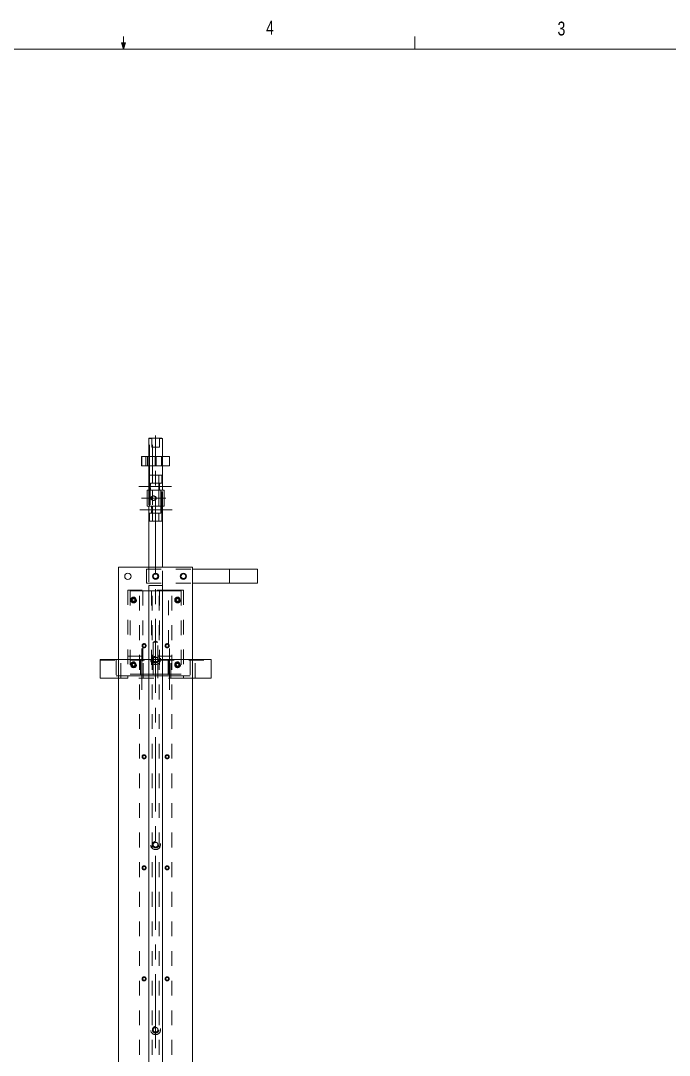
# Model space of a CAD drawing. Header units: inches. Extents: x 0.4 to 16.6, y 0.2 to 10.8.
# Drawn here: x 7.81 to 12.19, y 3.85 to 10.83 of the extents above; entities that cross this region are included whole.
import ezdxf

# ---------------------------------------------------------------- set-up
doc = ezdxf.new("R2010")
doc.units = ezdxf.units.IN
doc.header["$MEASUREMENT"] = 0
doc.linetypes.add('CENTERX2', pattern=[0.8, 0.5, -0.1, 0.1, -0.1])
doc.linetypes.add('HIDDEN', pattern=[0.075, 0.05, -0.025])
doc.styles.add('SLDTEXTSTYLE0', font='TXT', dxfattribs={"width": 0.75})

msp = doc.modelspace()

# ---------------------------------------------------------------- linework, layer by layer
at = {"color": 7, "linetype": 'Continuous', "lineweight": 0}
for p, q in [((8.501, 10.6421), (8.501, 10.7269)), ((10.4698, 10.6421), (10.4698, 10.7269)), ((0.6263, 10.6421), (16.3763, 10.6421)), ((8.501, 10.6421), (8.4878, 10.684)), ((8.5136, 10.684), (8.4878, 10.684)), ((8.494, 10.684), (8.501, 10.6421)), ((8.501, 10.6421), (8.5136, 10.684)), ((8.5059, 10.684), (8.501, 10.6421))]:
    msp.add_line(p, q, dxfattribs=at)
at = {"color": 7, "linetype": 'Continuous', "lineweight": 15}
for p, q in [((8.6748, 8.0163), (8.6709, 8.0124)), ((8.6709, 8.0124), (8.6709, 7.8913)), ((8.6918, 8.0124), (8.6709, 8.0124)), ((8.6748, 8.0163), (8.6998, 8.0163)), ((8.6998, 8.0163), (8.6918, 8.0124)), ((8.6918, 7.9538), (8.6918, 8.0124)), ((8.7356, 8.0163), (8.6998, 8.0163)), ((8.7436, 8.0124), (8.7356, 8.0163)), ((8.7356, 8.0163), (8.7607, 8.0163)), ((8.7436, 7.9538), (8.7436, 8.0124)), ((8.7646, 8.0124), (8.7436, 8.0124)), ((8.7646, 8.0124), (8.7607, 8.0163)), ((8.7646, 7.8913), (8.7646, 8.0124)), ((8.6918, 7.9538), (8.7436, 7.9538)), ((8.6215, 7.8288), (8.6215, 7.8913)), ((8.6215, 7.8913), (8.715, 7.8913)), ((8.6215, 7.8288), (8.715, 7.8288)), ((8.6709, 7.8288), (8.6709, 7.6647)), ((8.715, 7.8288), (8.715, 7.8913)), ((8.715, 7.8913), (8.7566, 7.8913)), ((8.715, 7.8288), (8.7566, 7.8288)), ((8.7566, 7.8913), (8.8107, 7.8913)), ((8.7566, 7.8288), (8.7566, 7.8913)), ((8.7566, 7.8288), (8.8107, 7.8288)), ((8.7646, 7.6647), (8.7646, 7.8288)), ((8.8107, 7.8913), (8.8114, 7.8913)), ((8.8107, 7.8913), (8.8107, 7.8288)), ((8.8107, 7.8288), (8.8114, 7.8288)), ((8.8114, 7.8913), (8.8114, 7.8288)), ((8.8114, 7.8913), (8.8115, 7.8913)), ((8.8114, 7.8288), (8.8115, 7.8288)), ((8.8115, 7.8288), (8.8115, 7.8913)), ((8.7385, 7.7663), (8.6762, 7.7663)), ((8.6762, 7.7663), (8.6762, 7.5553)), ((8.7385, 7.7663), (8.7385, 7.5553)), ((8.7593, 7.7663), (8.7385, 7.7663)), ((8.7593, 7.7116), (8.7593, 7.7663)), ((8.7463, 7.7116), (8.7593, 7.7116)), ((8.6606, 7.5553), (8.6606, 7.6647)), ((8.6606, 7.6647), (8.6762, 7.6647)), ((8.6762, 7.5553), (8.6762, 7.6647)), ((8.7073, 7.6256), (8.7021, 7.6256)), ((8.754, 7.6647), (8.7385, 7.6647)), ((8.7385, 7.6647), (8.7385, 7.5553)), ((8.754, 7.6647), (8.754, 7.5553)), ((8.7749, 7.6647), (8.754, 7.6647)), ((8.7749, 7.5553), (8.7749, 7.6647)), ((8.6606, 7.5553), (8.6762, 7.5553)), ((8.6709, 7.5553), (8.6709, 7.1452)), ((8.7385, 7.5553), (8.6762, 7.5553)), ((8.7021, 7.5944), (8.7073, 7.5944)), ((8.754, 7.5553), (8.7385, 7.5553)), ((8.754, 7.5553), (8.7749, 7.5553)), ((8.7593, 7.4538), (8.7593, 7.5553)), ((8.7646, 7.1452), (8.7646, 7.5553)), ((8.7385, 7.5085), (8.6762, 7.5085)), ((8.6762, 7.5085), (8.6762, 7.4538)), ((8.7385, 7.5085), (8.7385, 7.4538)), ((8.7515, 7.5085), (8.7385, 7.5085)), ((8.7385, 7.4538), (8.6762, 7.4538)), ((8.7385, 7.4538), (8.7593, 7.4538)), ((8.4677, 1.0202), (8.4677, 7.1452)), ((8.4677, 7.1452), (8.9677, 7.1452)), ((8.9677, 7.1452), (8.9677, 1.0202)), ((8.9677, 7.1296), (9.4052, 7.1296)), ((9.4052, 7.1296), (9.4052, 7.0358)), ((8.6709, 1.0202), (8.6709, 7.0202)), ((8.6709, 7.0202), (8.7646, 7.0202)), ((8.7646, 1.0202), (8.7646, 7.0202)), ((8.9677, 7.0358), (9.4052, 7.0358)), ((8.6318, 6.6191), (8.6318, 6.6088)), ((8.8037, 6.6088), (8.8037, 6.6191)), ((8.3427, 6.5202), (8.3427, 6.3952)), ((8.3427, 6.5202), (8.4677, 6.5202)), ((8.9677, 6.5202), (9.0927, 6.5202)), ((9.0927, 6.5202), (9.0927, 6.3952)), ((8.3427, 6.3952), (8.4677, 6.3952)), ((8.9677, 6.3952), (9.0927, 6.3952))]:
    msp.add_line(p, q, dxfattribs=at)
at = {"color": 7, "linetype": 'CENTERX2', "lineweight": 0}
for p, q in [((8.6761, 7.75), (8.6761, 7.97)), ((8.6969, 7.75), (8.6969, 7.97)), ((8.7177, 0.6953), (8.7177, 8.0325)), ((8.825, 7.6881), (8.6052, 7.6881)), ((8.6234, 7.61), (8.7861, 7.61)), ((8.8302, 7.5319), (8.6104, 7.5319)), ((8.4677, 6.3164), (8.4677, 6.595)), ((8.624, 6.3164), (8.624, 6.595)), ((8.8115, 6.3164), (8.8115, 6.595)), ((8.9677, 6.3164), (8.9677, 6.595)), ((8.4515, 6.5202), (8.984, 6.5202)), ((8.4515, 6.4108), (8.984, 6.4108))]:
    msp.add_line(p, q, dxfattribs=at)
at = {"color": 9, "linetype": 'HIDDEN', "lineweight": 0}
for p, q in [((8.624, 7.8913), (8.624, 7.8288)), ((8.6241, 7.8913), (8.6241, 7.8288)), ((8.6247, 7.8913), (8.6247, 7.8288)), ((8.6507, 7.8913), (8.6507, 7.8288)), ((8.6632, 7.8288), (8.6632, 7.8913)), ((8.6709, 7.8913), (8.6709, 7.8288)), ((8.6709, 7.8913), (8.6709, 7.8288)), ((8.6715, 7.8913), (8.6715, 7.8288)), ((8.7223, 7.8288), (8.7223, 7.8913)), ((8.764, 7.8913), (8.764, 7.8288)), ((8.7646, 7.8913), (8.7646, 7.8288)), ((8.7646, 7.8288), (8.7646, 7.8913)), ((8.697, 7.7116), (8.697, 7.7663)), ((8.697, 7.7663), (8.697, 7.7116)), ((8.7385, 7.7116), (8.7385, 7.7663)), ((8.7463, 7.7116), (8.684, 7.7116)), ((8.6709, 7.6647), (8.6709, 7.5553)), ((8.6762, 7.6647), (8.684, 7.6647)), ((8.6814, 7.6647), (8.6814, 7.5553)), ((8.7385, 7.6647), (8.684, 7.6647)), ((8.697, 7.4538), (8.697, 7.6647)), ((8.697, 7.6647), (8.697, 7.5553)), ((8.7593, 7.5553), (8.7593, 7.6647)), ((8.7593, 7.5553), (8.7593, 7.6647)), ((8.7646, 7.5553), (8.7646, 7.6647)), ((8.697, 7.5085), (8.697, 7.4538)), ((8.7385, 7.4538), (8.7385, 7.5085)), ((8.6552, 7.1296), (8.6552, 7.0358)), ((8.6552, 7.1296), (8.9677, 7.1296)), ((8.6709, 7.1452), (8.6709, 7.0202)), ((8.7646, 7.0202), (8.7646, 7.1452)), ((9.2177, 7.0358), (9.2177, 7.1296)), ((8.5302, 6.9889), (8.5302, 6.4108)), ((8.5302, 6.9889), (8.6084, 6.9889)), ((8.6084, 1.0514), (8.6084, 6.9889)), ((8.8271, 6.9889), (8.6084, 6.9889)), ((8.6552, 7.0358), (8.9677, 7.0358)), ((8.6943, 1.0514), (8.6943, 6.9889)), ((8.7412, 1.0514), (8.7412, 6.9889)), ((8.8271, 1.0514), (8.8271, 6.9889)), ((8.8271, 6.9889), (8.9052, 6.9889)), ((8.9052, 6.9889), (8.9052, 6.4108)), ((8.5459, 6.985), (8.5459, 6.4225)), ((8.5459, 6.985), (8.6084, 6.985)), ((8.6084, 6.985), (8.6318, 6.985)), ((8.6318, 6.985), (8.6318, 6.6191)), ((8.6318, 6.985), (8.6904, 6.985)), ((8.6904, 6.985), (8.6904, 6.4225)), ((8.6904, 6.985), (8.7451, 6.985)), ((8.7451, 6.985), (8.7451, 6.4225)), ((8.7451, 6.985), (8.8037, 6.985)), ((8.8037, 6.6191), (8.8037, 6.985)), ((8.8037, 6.985), (8.8271, 6.985)), ((8.8271, 6.985), (8.8896, 6.985)), ((8.8896, 6.985), (8.8896, 6.4225)), ((8.7177, 6.647), (8.7017, 6.6374)), ((8.7338, 6.6374), (8.7177, 6.647)), ((8.6318, 6.6088), (8.6318, 6.4225)), ((8.7177, 6.6374), (8.7017, 6.6374)), ((8.7017, 6.6374), (8.7017, 6.5163)), ((8.7338, 6.6374), (8.7177, 6.6374)), ((8.7338, 6.5163), (8.7338, 6.6374)), ((8.8037, 6.4225), (8.8037, 6.6088)), ((8.3427, 6.5163), (9.0927, 6.5163)), ((8.4517, 6.5163), (8.4517, 6.3952)), ((8.4677, 6.5202), (8.5302, 6.5202)), ((8.4838, 6.3952), (8.4838, 6.5163)), ((8.5302, 6.5436), (8.9052, 6.5436)), ((8.5302, 6.5202), (8.9052, 6.5202)), ((8.6146, 6.5163), (8.6146, 6.3952)), ((8.6333, 6.3952), (8.6333, 6.5163)), ((8.6709, 6.5202), (8.6748, 6.5163)), ((8.7017, 6.5163), (8.7017, 6.3952)), ((8.7338, 6.3952), (8.7338, 6.5163)), ((8.7607, 6.5163), (8.7646, 6.5202)), ((8.8021, 6.5163), (8.8021, 6.3952)), ((8.8208, 6.3952), (8.8208, 6.5163)), ((8.9052, 6.5202), (8.9677, 6.5202)), ((8.9517, 6.5163), (8.9517, 6.3952)), ((8.9838, 6.3952), (8.9838, 6.5163)), ((8.5583, 6.4967), (8.5803, 6.4967)), ((8.5583, 6.4967), (8.5583, 6.4967)), ((8.8552, 6.4967), (8.8771, 6.4967)), ((8.8552, 6.4967), (8.8552, 6.4967)), ((8.4677, 6.3952), (8.5302, 6.3952)), ((8.5302, 6.4108), (8.9052, 6.4108)), ((8.5302, 6.3952), (8.5302, 6.4108)), ((8.9052, 6.3952), (8.5302, 6.3952)), ((8.5459, 6.4225), (8.6084, 6.4225)), ((8.6318, 6.4225), (8.6084, 6.4225)), ((8.6318, 6.4225), (8.6904, 6.4225)), ((8.6904, 6.4225), (8.7451, 6.4225)), ((8.7451, 6.4225), (8.8037, 6.4225)), ((8.8271, 6.4225), (8.8037, 6.4225)), ((8.8271, 6.4225), (8.8896, 6.4225)), ((8.9052, 6.3952), (8.9052, 6.4108)), ((8.9052, 6.3952), (8.9677, 6.3952))]:
    msp.add_line(p, q, dxfattribs=at)
at = {"color": 9, "linetype": 'HIDDEN', "lineweight": 0, "flags": 128}
msp.add_lwpolyline([(8.684, 7.6647), (8.6834, 7.6657), (8.6829, 7.6684), (8.6825, 7.6728), (8.6822, 7.6784), (8.682, 7.6848), (8.682, 7.6915), (8.6822, 7.6979), (8.6825, 7.7035), (8.6829, 7.7079), (8.6834, 7.7106), (8.684, 7.7116)], dxfattribs=at)
at = {"color": 7, "linetype": 'Continuous', "lineweight": 15, "flags": 128}
for points in [[(8.7463, 7.6647), (8.7457, 7.6657), (8.7452, 7.6684), (8.7448, 7.6728), (8.7445, 7.6784), (8.7443, 7.6848), (8.7443, 7.6915), (8.7445, 7.6979), (8.7448, 7.7035), (8.7452, 7.7079), (8.7457, 7.7106), (8.7463, 7.7116)], [(8.6892, 7.5553), (8.6897, 7.5544), (8.6902, 7.5516), (8.6907, 7.5472), (8.691, 7.5416), (8.6911, 7.5352), (8.6911, 7.5286), (8.691, 7.5222), (8.6907, 7.5165), (8.6902, 7.5122), (8.6897, 7.5094), (8.6892, 7.5085)], [(8.7515, 7.5553), (8.752, 7.5544), (8.7525, 7.5516), (8.7529, 7.5472), (8.7532, 7.5416), (8.7534, 7.5352), (8.7534, 7.5286), (8.7532, 7.5222), (8.7529, 7.5165), (8.7525, 7.5122), (8.752, 7.5094), (8.7515, 7.5085)]]:
    msp.add_lwpolyline(points, dxfattribs=at)
at = {"color": 7, "linetype": 'Continuous', "lineweight": 15}
for centre, radius in [((8.7021, 7.61), 0.0156), ((8.5302, 7.0827), 0.0215), ((8.7177, 7.0827), 0.0215), ((8.7177, 7.0827), 0.0161), ((8.9052, 7.0827), 0.0215), ((8.9052, 7.0827), 0.0161), ((8.6396, 6.6139), 0.00934), ((8.7959, 6.6139), 0.00934), ((8.6396, 5.8639), 0.00934), ((8.7959, 5.8639), 0.00934), ((8.6396, 5.1139), 0.00934), ((8.7959, 5.1139), 0.00934), ((8.6396, 4.3639), 0.00934), ((8.7959, 4.3639), 0.00934)]:
    msp.add_circle(centre, radius, dxfattribs=at)
at = {"color": 9, "linetype": 'HIDDEN', "lineweight": 0}
for centre, radius in [((8.5693, 6.9225), 0.0195), ((8.5693, 6.9225), 0.0176), ((8.5693, 6.9225), 0.0161), ((8.5693, 6.9225), 0.0138), ((8.5693, 6.9225), 0.00934), ((8.8662, 6.9225), 0.0195), ((8.8662, 6.9225), 0.0176), ((8.8662, 6.9225), 0.0161), ((8.8662, 6.9225), 0.0138), ((8.8662, 6.9225), 0.00934), ((8.6396, 6.6139), 0.0138), ((8.7959, 6.6139), 0.0138), ((8.5693, 6.485), 0.0195), ((8.5693, 6.485), 0.0176), ((8.5693, 6.485), 0.0161), ((8.5693, 6.485), 0.0138), ((8.7177, 6.5202), 0.0332), ((8.7177, 6.5202), 0.0215), ((8.7177, 6.5202), 0.0161), ((8.8662, 6.485), 0.0195), ((8.8662, 6.485), 0.0176), ((8.8662, 6.485), 0.0161), ((8.8662, 6.485), 0.0138), ((8.5693, 6.485), 0.00934), ((8.8662, 6.485), 0.00934), ((8.6396, 5.8639), 0.0138), ((8.7959, 5.8639), 0.0138), ((8.7177, 5.2702), 0.0332), ((8.7177, 5.2702), 0.0215), ((8.7177, 5.2702), 0.0161), ((8.6396, 5.1139), 0.0138), ((8.7959, 5.1139), 0.0138), ((8.6396, 4.3639), 0.0138), ((8.7959, 4.3639), 0.0138), ((8.7177, 4.0202), 0.0332), ((8.7177, 4.0202), 0.0215), ((8.7177, 4.0202), 0.0161)]:
    msp.add_circle(centre, radius, dxfattribs=at)
for start, end in [(90.09699, 180.10265), (179.88107, 269.9193)]:
    msp.add_arc((8.7073, 7.61), 0.0156, start, end, dxfattribs=at)
at = {"color": 7, "linetype": 'Continuous', "lineweight": 15}
msp.add_arc((8.7073, 7.61), 0.0156, 270.13309, 89.86691, dxfattribs=at)

# ---------------------------------------------------------------- texts
at = {"color": 7, "linetype": 'Continuous', "lineweight": 0, "char_height": 0.0937, "attachment_point": 1, "style": 'SLDTEXTSTYLE0'}
for s, insert in [('4', (9.4643, 10.8346)), ('3', (11.4327, 10.8284))]:
    msp.add_mtext(s, dxfattribs=dict(at, insert=insert))

doc.saveas('drawing.dxf')
